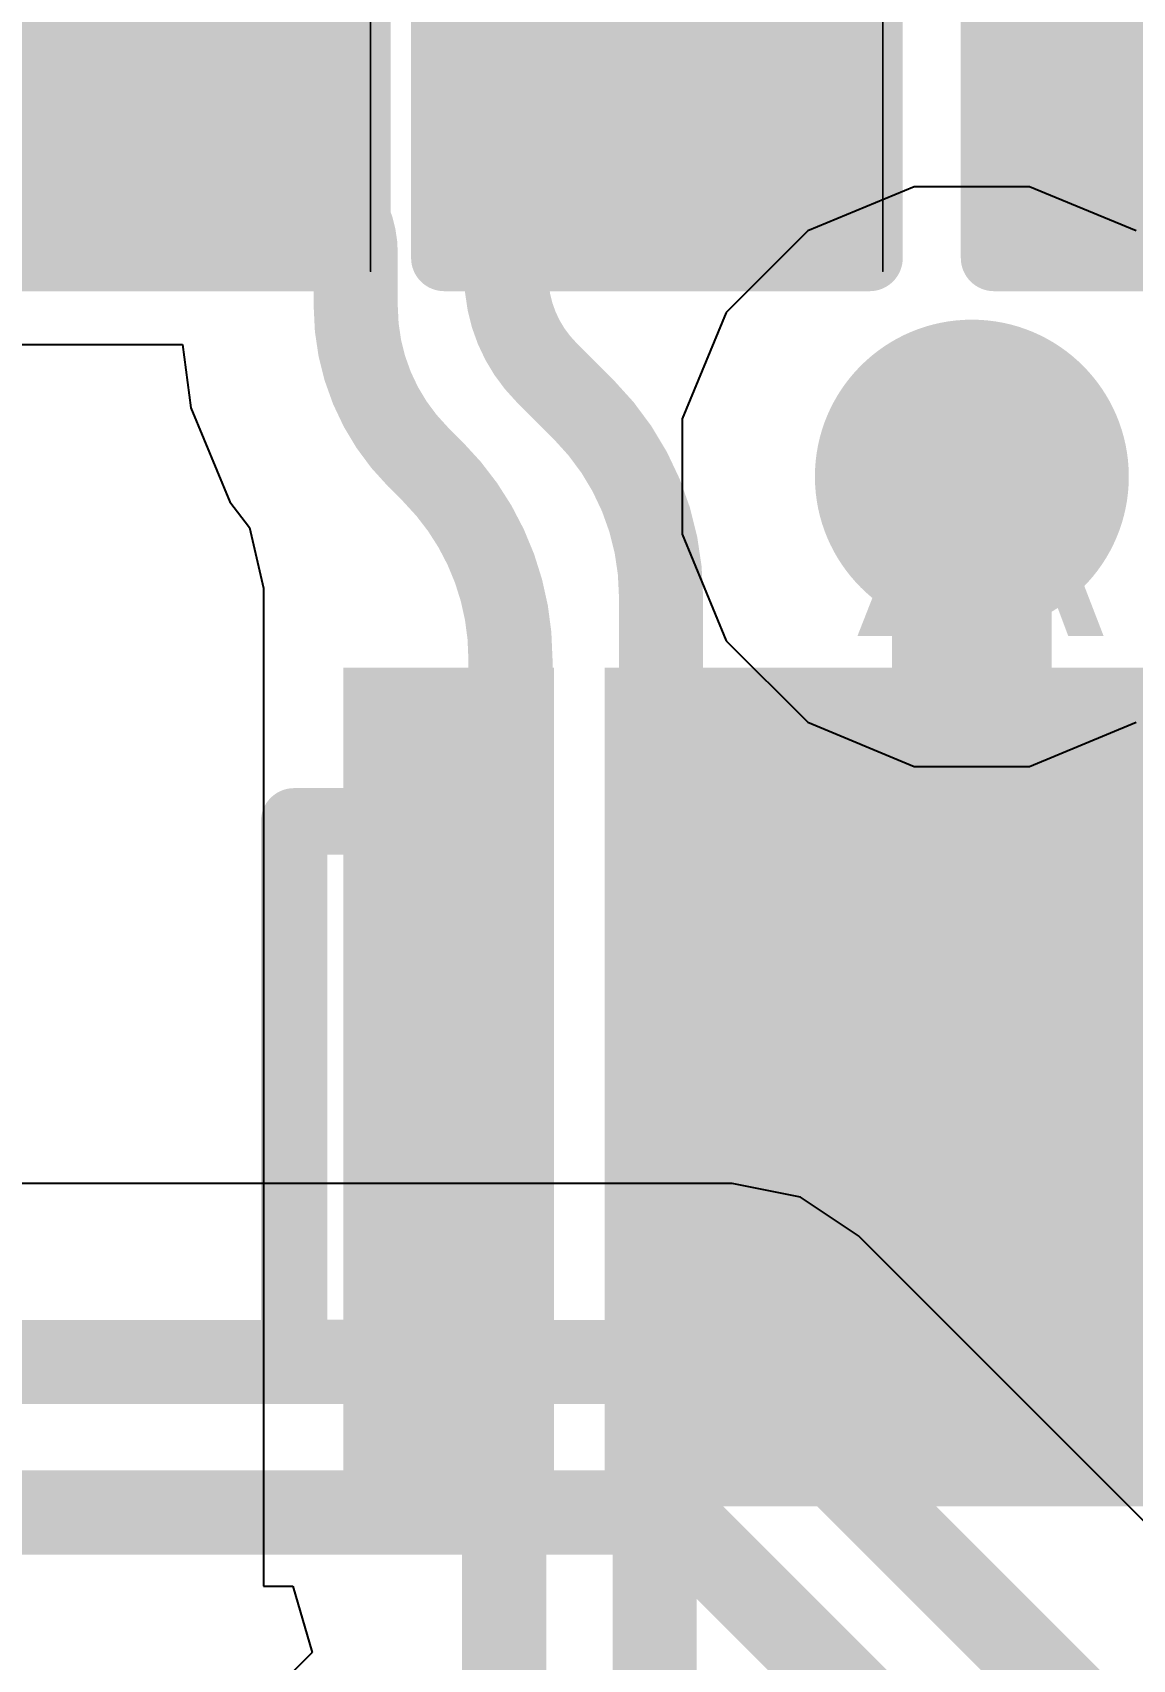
# Model space of a CAD drawing. Header units: inches. Extents: x 0 to 5271, y 0 to 5417.
# Drawn here: x 73.801 to 75.904, y 104.568 to 107.678 of the extents above; entities that cross this region are included whole.
import ezdxf

# ---------------------------------------------------------------- set-up
doc = ezdxf.new("R2010")
doc.units = ezdxf.units.IN
for name, color, linetype in [('Bottom Layer', 5, 'Continuous'), ('Bottom Overlay', 54, 'Continuous'), ('Bottom Paste', 16, 'Continuous'), ('Bottom Solder', 6, 'Continuous'), ('Drill Drawing', 1, 'Continuous'), ('L2_GND1', 16, 'Continuous'), ('L3_SIG1', 76, 'Continuous'), ('L4_PWR', 90, 'Continuous'), ('L5_GND2', 156, 'Continuous'), ('L6_SIG2', 130, 'Continuous'), ('L7_GND3', 216, 'Continuous'), ('Top Layer', 1, 'Continuous'), ('Via Holes', 16, 'Continuous')]:
    doc.layers.add(name, color=color, linetype=linetype)
doc.styles.add('Arial', font='', dxfattribs={"height": 0.2})
doc.styles.get('Arial').set_extended_font_data('Arial')

# ---------------------------------------------------------------- blocks, each defined once
blk = doc.blocks.new('DFN2510_10L__B_75')
at = {"layer": 'Bottom Layer'}
for points in [[(-0.30001972, 2.10000088), (0.29997908, 2.10000088), (0.29997908, 1.90000128), (-0.30001972, 1.90000128)], [(0.49997868, 2.10000088), (1.09997748, 2.10000088), (1.09997748, 1.90000128), (0.49997868, 1.90000128)], [(-0.30001972, 1.59997648), (0.29997908, 1.59997648), (0.29997908, 1.39997688), (-0.30001972, 1.39997688)], [(0.49997868, 1.59997648), (1.09997748, 1.59997648), (1.09997748, 1.39997688), (0.49997868, 1.39997688)], [(-0.30002099, 1.20000268), (1.09997875, 1.20000268), (1.09997875, 0.80000348), (-0.30002099, 0.80000348)], [(-0.30001972, 0.59997848), (0.29997908, 0.59997848), (0.29997908, 0.39997888), (-0.30001972, 0.39997888)], [(0.49997868, 0.59997848), (1.09997748, 0.59997848), (1.09997748, 0.39997888), (0.49997868, 0.39997888)], [(-0.30001972, 0.10000488), (0.29997908, 0.10000488), (0.29997908, -0.09999472), (-0.30001972, -0.09999472)], [(0.49997868, 0.10000488), (1.09997748, 0.10000488), (1.09997748, -0.09999472), (0.49997868, -0.09999472)]]:
    blk.add_hatch(color=5, dxfattribs=at).paths.add_polyline_path(points)
at = {"layer": 'Bottom Paste'}
for points in [[(-0.30001972, 2.10000088), (0.29997908, 2.10000088), (0.29997908, 1.90000128), (-0.30001972, 1.90000128)], [(0.49997868, 2.10000088), (1.09997748, 2.10000088), (1.09997748, 1.90000128), (0.49997868, 1.90000128)], [(-0.30001972, 1.59997648), (0.29997908, 1.59997648), (0.29997908, 1.39997688), (-0.30001972, 1.39997688)], [(0.49997868, 1.59997648), (1.09997748, 1.59997648), (1.09997748, 1.39997688), (0.49997868, 1.39997688)], [(-0.30002099, 1.20000268), (1.09997875, 1.20000268), (1.09997875, 0.80000348), (-0.30002099, 0.80000348)], [(-0.30001972, 0.59997848), (0.29997908, 0.59997848), (0.29997908, 0.39997888), (-0.30001972, 0.39997888)], [(0.49997868, 0.59997848), (1.09997748, 0.59997848), (1.09997748, 0.39997888), (0.49997868, 0.39997888)], [(-0.30001972, 0.10000488), (0.29997908, 0.10000488), (0.29997908, -0.09999472), (-0.30001972, -0.09999472)], [(0.49997868, 0.10000488), (1.09997748, 0.10000488), (1.09997748, -0.09999472), (0.49997868, -0.09999472)]]:
    blk.add_hatch(color=16, dxfattribs=at).paths.add_polyline_path(points)
at = {"layer": 'Bottom Solder'}
for points in [[(-0.40161972, 2.20160088), (0.40157908, 2.20160088), (0.40157908, 1.79840128), (-0.40161972, 1.79840128)], [(0.3983786799999999, 2.20160088), (1.20157748, 2.20160088), (1.20157748, 1.79840128), (0.3983786799999999, 1.79840128)], [(-0.40161972, 1.70157648), (0.40157908, 1.70157648), (0.40157908, 1.29837688), (-0.40161972, 1.29837688)], [(0.3983786799999999, 1.70157648), (1.20157748, 1.70157648), (1.20157748, 1.29837688), (0.3983786799999999, 1.29837688)], [(-0.40162099, 1.30160268), (1.20157875, 1.30160268), (1.20157875, 0.69840348), (-0.40162099, 0.69840348)], [(-0.40161972, 0.7015784799999999), (0.40157908, 0.7015784799999999), (0.40157908, 0.29837888), (-0.40161972, 0.29837888)], [(0.3983786799999999, 0.7015784799999999), (1.20157748, 0.7015784799999999), (1.20157748, 0.29837888), (0.3983786799999999, 0.29837888)], [(-0.40161972, 0.20160488), (0.40157908, 0.20160488), (0.40157908, -0.20159472), (-0.40161972, -0.20159472)], [(0.3983786799999999, 0.20160488), (1.20157748, 0.20160488), (1.20157748, -0.20159472), (0.3983786799999999, -0.20159472)]]:
    blk.add_hatch(color=6, dxfattribs=at).paths.add_polyline_path(points)
at = {"layer": 'Bottom Overlay'}
for points in [[(-0.10802112, 2.29540308, 0.127, 0.127, 0), (-0.10802112, 2.19380308, 0.127, 0.127, 0)], [(-0.10802112, 2.29540308, 0.127, 0.127, 0), (0.9079788799999999, 2.29540308, 0.127, 0.127, 0)], [(0.9079788799999999, 2.29540308, 0.127, 0.127, 0), (0.9079788799999999, 2.19380308, 0.127, 0.127, 0)], [(-0.5652211199999999, 0.11100308, 0.127, 0.127, 0), (-0.43822112, -0.01599692, 0.127, 0.127, 0)], [(-0.5652211199999999, 0.11100308, 0.127, 0.127, 0), (-0.5652211199999999, -0.14299692, 0.127, 0.127, 0)], [(-0.43822112, -0.01599692, 0.127, 0.127, 0), (-0.5652211199999999, -0.14299692, 0.127, 0.127, 0)], [(-0.10802112, -0.19379692, 0.127, 0.127, 0), (-0.10802112, -0.29539692, 0.127, 0.127, 0)], [(0.9079788799999999, -0.19379692, 0.127, 0.127, 0), (0.9079788799999999, -0.29539692, 0.127, 0.127, 0)], [(-0.10802112, -0.29539692, 0.127, 0.127, 0), (0.9079788799999999, -0.29539692, 0.127, 0.127, 0)]]:
    blk.add_lwpolyline(points, format="xyseb", dxfattribs=at)
for points in [[(-0.13977112, 2.29540308, 0.0635, 0.0635, 1), (-0.07627112, 2.29540308, 0.0635, 0.0635, 1)], [(-0.13977112, 2.29540308, 0.0635, 0.0635, 1), (-0.07627112, 2.29540308, 0.0635, 0.0635, 1)], [(0.8762288799999999, 2.29540308, 0.0635, 0.0635, 1), (0.93972888, 2.29540308, 0.0635, 0.0635, 1)], [(0.8762288799999999, 2.29540308, 0.0635, 0.0635, 1), (0.93972888, 2.29540308, 0.0635, 0.0635, 1)], [(-0.13977112, 2.19380308, 0.0635, 0.0635, 1), (-0.07627112, 2.19380308, 0.0635, 0.0635, 1)], [(0.8762288799999999, 2.19380308, 0.0635, 0.0635, 1), (0.93972888, 2.19380308, 0.0635, 0.0635, 1)], [(-0.59697112, 0.11100308, 0.0635, 0.0635, 1), (-0.53347112, 0.11100308, 0.0635, 0.0635, 1)], [(-0.59697112, 0.11100308, 0.0635, 0.0635, 1), (-0.53347112, 0.11100308, 0.0635, 0.0635, 1)], [(-0.46997112, -0.01599692, 0.0635, 0.0635, 1), (-0.40647112, -0.01599692, 0.0635, 0.0635, 1)], [(-0.46997112, -0.01599692, 0.0635, 0.0635, 1), (-0.40647112, -0.01599692, 0.0635, 0.0635, 1)], [(-0.59697112, -0.14299692, 0.0635, 0.0635, 1), (-0.53347112, -0.14299692, 0.0635, 0.0635, 1)], [(-0.59697112, -0.14299692, 0.0635, 0.0635, 1), (-0.53347112, -0.14299692, 0.0635, 0.0635, 1)], [(-0.13977112, -0.19379692, 0.0635, 0.0635, 1), (-0.07627112, -0.19379692, 0.0635, 0.0635, 1)], [(0.8762288799999999, -0.19379692, 0.0635, 0.0635, 1), (0.93972888, -0.19379692, 0.0635, 0.0635, 1)], [(-0.13977112, -0.29539692, 0.0635, 0.0635, 1), (-0.07627112, -0.29539692, 0.0635, 0.0635, 1)], [(-0.13977112, -0.29539692, 0.0635, 0.0635, 1), (-0.07627112, -0.29539692, 0.0635, 0.0635, 1)], [(0.8762288799999999, -0.29539692, 0.0635, 0.0635, 1), (0.93972888, -0.29539692, 0.0635, 0.0635, 1)], [(0.8762288799999999, -0.29539692, 0.0635, 0.0635, 1), (0.93972888, -0.29539692, 0.0635, 0.0635, 1)]]:
    blk.add_lwpolyline(points, format="xyseb", close=True, dxfattribs=at)
blk = doc.blocks.new('RES_0402_B_491')
at = {"layer": 'Bottom Layer'}
for points in [[(-0.24125682, 0.31748984), (-0.2412568199999999, -0.31751016), (-0.69845682, -0.31751016), (-0.69845682, 0.31748984)], [(0.6985431799999999, 0.31748984), (0.6985431799999999, -0.31751016), (0.24134318, -0.31751016), (0.2413431799999999, 0.31748984)]]:
    blk.add_hatch(color=5, dxfattribs=at).paths.add_polyline_path(points)
at = {"layer": 'Bottom Paste'}
for points in [[(-0.24125682, 0.31748984), (-0.2412568199999999, -0.31751016), (-0.69845682, -0.31751016), (-0.69845682, 0.31748984)], [(0.6985431799999999, 0.31748984), (0.6985431799999999, -0.31751016), (0.24134318, -0.31751016), (0.2413431799999999, 0.31748984)]]:
    blk.add_hatch(color=16, dxfattribs=at).paths.add_polyline_path(points)
at = {"layer": 'Bottom Solder'}
for points in [[(-0.18625566, 0.372491), (-0.18625566, -0.37251132), (-0.75345798, -0.37251132), (-0.75345798, 0.372491)], [(0.7535443399999999, 0.372491), (0.7535443399999999, -0.37251132), (0.18634202, -0.37251132), (0.18634202, 0.372491)]]:
    blk.add_hatch(color=6, dxfattribs=at).paths.add_polyline_path(points)
at = {"layer": 'Bottom Overlay'}
for points in [[(0.7874431799999999, 0.4063898399999999, 0.127, 0.127, 0), (-0.78735682, 0.4063898399999999, 0.127, 0.127, 0)], [(-0.78735682, -0.40641016, 0.127, 0.127, 0), (-0.78735682, 0.4063898399999999, 0.127, 0.127, 0)], [(0.7874431799999999, -0.40641016, 0.127, 0.127, 0), (0.7874431799999999, 0.4063898399999999, 0.127, 0.127, 0)], [(0.81284318, 0.43178984, 0.0032258, 0.0032258, 0), (-0.8127568199999999, 0.43178984, 0.0032258, 0.0032258, 0)], [(0.7874431799999999, -0.40641016, 0.127, 0.127, 0), (-0.78735682, -0.40641016, 0.127, 0.127, 0)]]:
    blk.add_lwpolyline(points, format="xyseb", dxfattribs=at)
for points in [[(-0.81910682, 0.4063898399999999, 0.0635, 0.0635, 1), (-0.7556068199999999, 0.4063898399999999, 0.0635, 0.0635, 1)], [(-0.81910682, 0.4063898399999999, 0.0635, 0.0635, 1), (-0.7556068199999999, 0.4063898399999999, 0.0635, 0.0635, 1)], [(0.75569318, 0.4063898399999999, 0.0635, 0.0635, 1), (0.81919318, 0.4063898399999999, 0.0635, 0.0635, 1)], [(0.75569318, 0.4063898399999999, 0.0635, 0.0635, 1), (0.81919318, 0.4063898399999999, 0.0635, 0.0635, 1)], [(-0.813562, 0.43178984, 0.0016129, 0.0016129, 1), (-0.8119516399999999, 0.43178984, 0.0016129, 0.0016129, 1)], [(0.8120379999999999, 0.43178984, 0.0016129, 0.0016129, 1), (0.8136483599999998, 0.43178984, 0.0016129, 0.0016129, 1)], [(-0.81910682, -0.40641016, 0.0635, 0.0635, 1), (-0.7556068199999999, -0.40641016, 0.0635, 0.0635, 1)], [(-0.81910682, -0.40641016, 0.0635, 0.0635, 1), (-0.7556068199999999, -0.40641016, 0.0635, 0.0635, 1)], [(0.75569318, -0.40641016, 0.0635, 0.0635, 1), (0.81919318, -0.40641016, 0.0635, 0.0635, 1)], [(0.75569318, -0.40641016, 0.0635, 0.0635, 1), (0.81919318, -0.40641016, 0.0635, 0.0635, 1)]]:
    blk.add_lwpolyline(points, format="xyseb", close=True, dxfattribs=at)
blk = doc.blocks.new('RES_0402_B_492')
at = {"layer": 'Bottom Layer'}
for points in [[(-0.24130254, 0.3175254), (-0.24130254, -0.3174746), (-0.6985025399999999, -0.3174746), (-0.6985025399999999, 0.3175254)], [(0.69849746, 0.3175254), (0.69849746, -0.3174746), (0.24129746, -0.3174746), (0.24129746, 0.3175254)]]:
    blk.add_hatch(color=5, dxfattribs=at).paths.add_polyline_path(points)
at = {"layer": 'Bottom Paste'}
for points in [[(-0.24130254, 0.3175254), (-0.24130254, -0.3174746), (-0.6985025399999999, -0.3174746), (-0.6985025399999999, 0.3175254)], [(0.69849746, 0.3175254), (0.69849746, -0.3174746), (0.24129746, -0.3174746), (0.24129746, 0.3175254)]]:
    blk.add_hatch(color=16, dxfattribs=at).paths.add_polyline_path(points)
at = {"layer": 'Bottom Solder'}
for points in [[(-0.18630138, 0.37252656), (-0.18630138, -0.37247576), (-0.7535037, -0.37247576), (-0.7535037, 0.37252656)], [(0.7534986199999999, 0.37252656), (0.7534986199999999, -0.37247576), (0.1862963, -0.37247576), (0.1862962999999999, 0.37252656)]]:
    blk.add_hatch(color=6, dxfattribs=at).paths.add_polyline_path(points)
at = {"layer": 'Bottom Overlay'}
for points in [[(0.78739746, 0.4064254, 0.127, 0.127, 0), (-0.78740254, 0.4064254, 0.127, 0.127, 0)], [(-0.78740254, -0.4063746, 0.127, 0.127, 0), (-0.78740254, 0.4064254, 0.127, 0.127, 0)], [(0.78739746, -0.4063746, 0.127, 0.127, 0), (0.78739746, 0.4064254, 0.127, 0.127, 0)], [(0.8127974599999999, 0.4318254, 0.0032258, 0.0032258, 0), (-0.8128025399999999, 0.4318254, 0.0032258, 0.0032258, 0)], [(0.78739746, -0.4063746, 0.127, 0.127, 0), (-0.78740254, -0.4063746, 0.127, 0.127, 0)]]:
    blk.add_lwpolyline(points, format="xyseb", dxfattribs=at)
for points in [[(-0.8191525399999998, 0.4064254, 0.0635, 0.0635, 1), (-0.75565254, 0.4064254, 0.0635, 0.0635, 1)], [(-0.8191525399999998, 0.4064254, 0.0635, 0.0635, 1), (-0.75565254, 0.4064254, 0.0635, 0.0635, 1)], [(0.7556474599999999, 0.4064254, 0.0635, 0.0635, 1), (0.8191474599999999, 0.4064254, 0.0635, 0.0635, 1)], [(0.7556474599999999, 0.4064254, 0.0635, 0.0635, 1), (0.8191474599999999, 0.4064254, 0.0635, 0.0635, 1)], [(-0.8136077199999999, 0.4318254, 0.0016129, 0.0016129, 1), (-0.81199736, 0.4318254, 0.0016129, 0.0016129, 1)], [(0.81199228, 0.4318254, 0.0016129, 0.0016129, 1), (0.8136026399999999, 0.4318254, 0.0016129, 0.0016129, 1)], [(-0.8191525399999998, -0.4063746, 0.0635, 0.0635, 1), (-0.75565254, -0.4063746, 0.0635, 0.0635, 1)], [(-0.8191525399999998, -0.4063746, 0.0635, 0.0635, 1), (-0.75565254, -0.4063746, 0.0635, 0.0635, 1)], [(0.7556474599999999, -0.4063746, 0.0635, 0.0635, 1), (0.8191474599999999, -0.4063746, 0.0635, 0.0635, 1)], [(0.7556474599999999, -0.4063746, 0.0635, 0.0635, 1), (0.8191474599999999, -0.4063746, 0.0635, 0.0635, 1)]]:
    blk.add_lwpolyline(points, format="xyseb", close=True, dxfattribs=at)
blk = doc.blocks.new('CAP_0402_B_638')
at = {"layer": 'Bottom Layer'}
for points in [[(-0.2413127, 0.31750508), (-0.2413126999999999, -0.31749492), (-0.6985127, -0.31749492), (-0.6985127, 0.31750508)], [(0.6984872999999999, 0.31750508), (0.6984872999999999, -0.31749492), (0.2412873, -0.31749492), (0.2412873, 0.31750508)]]:
    blk.add_hatch(color=5, dxfattribs=at).paths.add_polyline_path(points)
at = {"layer": 'Bottom Paste'}
for points in [[(-0.2413127, 0.31750508), (-0.2413126999999999, -0.31749492), (-0.6985127, -0.31749492), (-0.6985127, 0.31750508)], [(0.6984872999999999, 0.31750508), (0.6984872999999999, -0.31749492), (0.2412873, -0.31749492), (0.2412873, 0.31750508)]]:
    blk.add_hatch(color=16, dxfattribs=at).paths.add_polyline_path(points)
at = {"layer": 'Bottom Solder'}
for points in [[(-0.18131282, 0.3775049599999999), (-0.18131282, -0.3774948), (-0.7585125799999999, -0.3774948), (-0.7585125799999999, 0.3775049599999999)], [(0.75848718, 0.3775049599999999), (0.75848718, -0.3774948), (0.18128742, -0.3774948), (0.1812874199999999, 0.3775049599999999)]]:
    blk.add_hatch(color=6, dxfattribs=at).paths.add_polyline_path(points)
at = {"layer": 'Bottom Overlay'}
for points in [[(-0.7874127, 0.40640508, 0.127, 0.127, 0), (-0.7874127, -0.40639492, 0.127, 0.127, 0)], [(-0.7874127, 0.40640508, 0.127, 0.127, 0), (-0.2794127, 0.40640508, 0.127, 0.127, 0)], [(0.2793873, 0.40640508, 0.127, 0.127, 0), (0.7873872999999999, 0.40640508, 0.127, 0.127, 0)], [(0.7873872999999999, 0.40640508, 0.127, 0.127, 0), (0.7873872999999999, -0.40639492, 0.127, 0.127, 0)], [(-0.7874127, -0.40639492, 0.127, 0.127, 0), (-0.2794127, -0.40639492, 0.127, 0.127, 0)], [(0.2793873, -0.40639492, 0.127, 0.127, 0), (0.7873872999999999, -0.40639492, 0.127, 0.127, 0)]]:
    blk.add_lwpolyline(points, format="xyseb", dxfattribs=at)
for points in [[(-0.8191627, 0.40640508, 0.0635, 0.0635, 1), (-0.7556626999999999, 0.40640508, 0.0635, 0.0635, 1)], [(-0.8191627, 0.40640508, 0.0635, 0.0635, 1), (-0.7556626999999999, 0.40640508, 0.0635, 0.0635, 1)], [(-0.3111627, 0.40640508, 0.0635, 0.0635, 1), (-0.2476627, 0.40640508, 0.0635, 0.0635, 1)], [(0.2476373, 0.40640508, 0.0635, 0.0635, 1), (0.3111373, 0.40640508, 0.0635, 0.0635, 1)], [(0.7556373, 0.40640508, 0.0635, 0.0635, 1), (0.8191373, 0.40640508, 0.0635, 0.0635, 1)], [(0.7556373, 0.40640508, 0.0635, 0.0635, 1), (0.8191373, 0.40640508, 0.0635, 0.0635, 1)], [(-0.8191627, -0.40639492, 0.0635, 0.0635, 1), (-0.7556626999999999, -0.40639492, 0.0635, 0.0635, 1)], [(-0.8191627, -0.40639492, 0.0635, 0.0635, 1), (-0.7556626999999999, -0.40639492, 0.0635, 0.0635, 1)], [(-0.3111627, -0.40639492, 0.0635, 0.0635, 1), (-0.2476627, -0.40639492, 0.0635, 0.0635, 1)], [(0.2476373, -0.40639492, 0.0635, 0.0635, 1), (0.3111373, -0.40639492, 0.0635, 0.0635, 1)], [(0.7556373, -0.40639492, 0.0635, 0.0635, 1), (0.8191373, -0.40639492, 0.0635, 0.0635, 1)], [(0.7556373, -0.40639492, 0.0635, 0.0635, 1), (0.8191373, -0.40639492, 0.0635, 0.0635, 1)]]:
    blk.add_lwpolyline(points, format="xyseb", close=True, dxfattribs=at)

msp = doc.modelspace()

# ---------------------------------------------------------------- hatches: boundary and pattern name
at = {"layer": 'Bottom Layer'}
h = msp.add_hatch(color=5, dxfattribs=at)
edge = h.paths.add_edge_path()
edge.add_arc((75.59679572, 106.82938502), 0.2999994, 0, 360)
at = {"layer": 'L2_GND1'}
h = msp.add_hatch(color=16, dxfattribs=at)
edge = h.paths.add_edge_path()
edge.add_arc((75.59679572, 106.82938502), 0.2999994, 0, 360)
at = {"layer": 'L3_SIG1'}
h = msp.add_hatch(color=76, dxfattribs=at)
edge = h.paths.add_edge_path()
edge.add_arc((75.59679572, 106.82938502), 0.2999994, 0, 360)
at = {"layer": 'L4_PWR'}
h = msp.add_hatch(color=90, dxfattribs=at)
edge = h.paths.add_edge_path()
edge.add_arc((75.59679572, 106.82938502), 0.2999994, 0, 360)
at = {"layer": 'L5_GND2'}
h = msp.add_hatch(color=156, dxfattribs=at)
edge = h.paths.add_edge_path()
edge.add_arc((75.59679572, 106.82938502), 0.2999994, 0, 360)
at = {"layer": 'L6_SIG2'}
h = msp.add_hatch(color=130, dxfattribs=at)
edge = h.paths.add_edge_path()
edge.add_arc((75.59679572, 106.82938502), 0.2999994, 0, 360)
at = {"layer": 'L7_GND3'}
h = msp.add_hatch(color=216, dxfattribs=at)
edge = h.paths.add_edge_path()
edge.add_arc((75.59679572, 106.82938502), 0.2999994, 0, 360)
at = {"layer": 'Top Layer'}
h = msp.add_hatch(color=1, dxfattribs=at)
edge = h.paths.add_edge_path()
edge.add_arc((75.59679572, 106.82938502), 0.2999994, 0, 360)
at = {"layer": 'Via Holes'}
h = msp.add_hatch(color=7, dxfattribs=at)
edge = h.paths.add_edge_path()
edge.add_arc((75.59679572, 106.82938502), 0.1499997, 0, 360)

# ---------------------------------------------------------------- linework, layer by layer
at = {"layer": 'Bottom Layer'}
for p, q in [((73.44424732, 107.08218868), (74.08787316, 107.08218868)), ((74.08787316, 107.08218868), (74.10382689999999, 106.96100782)), ((74.10382689999999, 106.96100782), (74.1784267, 106.7809142)), ((74.1784267, 106.7809142), (74.21580533999999, 106.73219954)), ((74.21580533999999, 106.73219954), (74.24279537999999, 106.61637808)), ((74.24279537999999, 106.61637808), (74.24279791999999, 106.61637554)), ((74.24279791999999, 106.61637554), (74.24279791999999, 105.50837928)), ((74.24279791999999, 105.50837928), (74.24279791999999, 104.70838088)), ((74.24279791999999, 104.70838088), (74.29890906, 104.70838088)), ((74.29890906, 104.70838088), (74.3358559, 104.58138088)), ((74.3358559, 104.58138088), (74.23541413999999, 104.48093912))]:
    msp.add_line(p, q, dxfattribs=at)
for points in [[(74.06888412, 107.56483948, 0.16077946, 0.16077946, 0), (74.17891691999999, 107.45475588, 0.16077946, 0.16077946, 0)], [(74.94716532, 107.45470508, 0.16077946, 0.16077946, 0), (75.05724891999999, 107.56478868, 0.16077946, 0.16077946, 0)], [(74.27102747999999, 107.41660762, 0.16077946, 0.16077946, -0.198912367379658), (74.1789347, 107.45475334, 0.16077946, 0.16077946, 0)], [(74.94716532, 107.45470254, 0.16077946, 0.16077946, -0.198912367379658), (74.85507254, 107.41655682, 0.16077946, 0.16077946, 0)], [(74.27102747999999, 107.41660762, 0.16077946, 0.16077946, -0.198912367379658), (74.36312026, 107.3784619, 0.16077946, 0.16077946, 0)], [(74.76297976, 107.3784111, 0.16077946, 0.16077946, -0.198912367379658), (74.85507254, 107.41655682, 0.16077946, 0.16077946, 0)], [(74.36311771999999, 107.37845428, 0.16077946, 0.16077946, 0), (74.37205852, 107.36951348, 0.16077946, 0.16077946, 0)], [(74.75402371999999, 107.36946268, 0.16077946, 0.16077946, 0), (74.76296452, 107.37840348, 0.16077946, 0.16077946, 0)], [(74.37206868, 107.36951348, 0.16077946, 0.16077946, -0.1989123673796364), (74.41916028, 107.25582308, 0.16077946, 0.16077946, 0)], [(74.70693974, 107.25577228, 0.16077946, 0.16077946, -0.1989036581842794), (74.7540288, 107.3694576, 0.16077946, 0.16077946, 0)], [(74.41915012, 107.15427388, 0.16077946, 0.16077946, 0), (74.41915012, 107.25582308, 0.16077946, 0.16077946, 0)], [(74.70693211999999, 107.21386228, 0.16077946, 0.16077946, 0), (74.70693211999999, 107.25577228, 0.16077946, 0.16077946, 0)], [(74.70693974, 107.21375306, 0.16077946, 0.16077946, -8.967783481887191e-05), (74.70693974, 107.21384704, 0.16077946, 0.16077946, 0)], [(74.78367568, 107.0285896, 0.16077946, 0.16077946, -0.1988178974295739), (74.70693974, 107.21375306, 0.16077946, 0.16077946, 0)], [(74.53792306, 106.8673631, 0.16077946, 0.16077946, -0.1987883084178757), (74.41916028, 107.15427388, 0.16077946, 0.16077946, 0)], [(74.78369092, 107.02859468, 0.16077946, 0.16077946, 0), (74.85481092, 106.95747468, 0.16077946, 0.16077946, 0)], [(74.85480075999999, 106.95746452, 0.16077946, 0.16077946, -0.1988932004340274), (75.00264145999999, 106.60055388, 0.16077946, 0.16077946, 0)], [(75.59679572, 105.66237948, 0.3048, 0.3048, 0), (75.59679572, 106.82938502, 0.3048, 0.3048, 0)], [(74.53792051999999, 106.86735548, 0.16077946, 0.16077946, 0), (74.53807291999999, 106.86725388, 0.16077946, 0.16077946, 0)], [(74.5380526, 106.86723356, 0.16077946, 0.16077946, -0.000110606736408912), (74.5379256, 106.86736056, 0.16077946, 0.16077946, 0)], [(74.53807291999999, 106.86725388, 0.16077946, 0.16077946, 0), (74.56702892, 106.83829788, 0.16077946, 0.16077946, 0)], [(74.56701113999999, 106.83827502, 0.16077946, 0.16077946, -0.198912367379658), (74.714862, 106.48133136, 0.16077946, 0.16077946, 0)], [(75.00263892, 106.44353108, 0.16077946, 0.16077946, 0), (75.00263892, 106.60055388, 0.16077946, 0.16077946, 0)], [(74.71485692, 106.44353108, 0.16077946, 0.16077946, 0), (74.71485692, 106.48132628, 0.16077946, 0.16077946, 0)], [(74.714862, 106.44354378, 0.16077946, 0.16077946, -0.198912367379658), (74.66179886, 106.31543888, 0.16077946, 0.16077946, 0)], [(75.05570206, 106.31543888, 0.16077946, 0.16077946, -0.1989014359545248), (75.00264145999999, 106.44353108, 0.16077946, 0.16077946, 0)], [(74.60873826, 106.18734668, 0.16077946, 0.16077946, -0.1989012054948352), (74.66179886, 106.31543888, 0.16077946, 0.16077946, 0)], [(75.05570206, 106.31543888, 0.16077946, 0.16077946, -0.1989014356479883), (75.10876266, 106.18734668, 0.16077946, 0.16077946, 0)], [(74.60873572, 106.06237868, 0.16077946, 0.16077946, 0), (74.60873572, 106.18734668, 0.16077946, 0.16077946, 0)], [(75.10876012, 106.06237868, 0.16077946, 0.16077946, 0), (75.10876012, 106.18734668, 0.16077946, 0.16077946, 0)], [(74.59679772, 105.86237908, 0.16077946, 0.16077946, 0), (74.59679772, 106.06237868, 0.16077946, 0.16077946, 0)], [(74.60873572, 106.06237868, 0.16077946, 0.16077946, 0), (74.62067372, 106.06237868, 0.16077946, 0.16077946, 0)], [(74.62067372, 105.85044108, 0.16077946, 0.16077946, 0), (74.62067372, 106.06237868, 0.16077946, 0.16077946, 0)], [(75.09682212, 106.06237868, 0.16077946, 0.16077946, 0), (75.10876012, 106.06237868, 0.16077946, 0.16077946, 0)], [(75.09682212, 105.86237908, 0.16077946, 0.16077946, 0), (75.09682212, 106.06237868, 0.16077946, 0.16077946, 0)], [(74.59679772, 105.86237908, 0.16077946, 0.16077946, 0), (74.65562412, 105.80355268, 0.16077946, 0.16077946, 0)], [(75.03799572, 105.80355268, 0.16077946, 0.16077946, 0), (75.09682212, 105.86237908, 0.16077946, 0.16077946, 0)], [(74.65562412, 105.80355268, 0.16077946, 0.16077946, 0), (74.70291892, 105.80355268, 0.16077946, 0.16077946, 0)], [(74.70291892, 105.52120628, 0.16077946, 0.16077946, 0), (74.70291892, 105.80355268, 0.16077946, 0.16077946, 0)], [(74.99070092, 105.80355268, 0.16077946, 0.16077946, 0), (75.03799572, 105.80355268, 0.16077946, 0.16077946, 0)], [(74.99070092, 105.52120628, 0.16077946, 0.16077946, 0), (74.99070092, 105.80355268, 0.16077946, 0.16077946, 0)], [(74.59679772, 105.46237988, 0.16077946, 0.16077946, 0), (74.65562412, 105.52120628, 0.16077946, 0.16077946, 0)], [(74.65562412, 105.52120628, 0.16077946, 0.16077946, 0), (74.70291892, 105.52120628, 0.16077946, 0.16077946, 0)], [(74.99070092, 105.52120628, 0.16077946, 0.16077946, 0), (75.03799572, 105.52120628, 0.16077946, 0.16077946, 0)], [(75.03799572, 105.52120628, 0.16077946, 0.16077946, 0), (75.09682212, 105.46237988, 0.16077946, 0.16077946, 0)], [(74.59679772, 105.26238028, 0.16077946, 0.16077946, 0), (74.59679772, 105.46237988, 0.16077946, 0.16077946, 0)], [(75.09682212, 105.26238028, 0.16077946, 0.16077946, 0), (75.09682212, 105.46237988, 0.16077946, 0.16077946, 0)], [(74.59679772, 105.06238068, 0.16077946, 0.16077946, 0), (74.59679772, 105.26238028, 0.16077946, 0.16077946, 0)], [(75.09682212, 105.06238068, 0.16077946, 0.16077946, 0), (75.09682212, 105.26238028, 0.16077946, 0.16077946, 0)], [(74.59679772, 105.06238068, 0.16077946, 0.16077946, 0), (74.70292146, 104.95625694, 0.16077946, 0.16077946, 0)], [(74.99070092, 104.95625948, 0.16077946, 0.16077946, 0), (75.09682212, 105.06238068, 0.16077946, 0.16077946, 0)], [(74.70292146, 104.46628332, 0.16077946, 0.16077946, 0), (74.70292146, 104.95625694, 0.16077946, 0.16077946, 0)], [(74.99070092, 104.34708366, 0.16077946, 0.16077946, 0), (74.99070092, 104.95625948, 0.16077946, 0.16077946, 0)]]:
    msp.add_lwpolyline(points, format="xyseb", dxfattribs=at)
for points in [[(74.02868862, 107.56483948, 0.08038846, 0.08038846, 1), (74.10907961999999, 107.56483948, 0.08038846, 0.08038846, 1)], [(75.01705342, 107.56478868, 0.08038846, 0.08038846, 1), (75.09744442, 107.56478868, 0.08038846, 0.08038846, 1)], [(74.13872142, 107.45475588, 0.08038846, 0.08038846, 1), (74.21911242, 107.45475588, 0.08038846, 0.08038846, 1)], [(74.1387392, 107.45475334, 0.08038846, 0.08038846, 1), (74.2191302, 107.45475334, 0.08038846, 0.08038846, 1)], [(74.90696982, 107.45470508, 0.08038846, 0.08038846, 1), (74.98736081999999, 107.45470508, 0.08038846, 0.08038846, 1)], [(74.90696982, 107.45470254, 0.08038846, 0.08038846, 1), (74.98736081999999, 107.45470254, 0.08038846, 0.08038846, 1)], [(74.23083197999999, 107.41660762, 0.08038846, 0.08038846, 1), (74.31122298, 107.41660762, 0.08038846, 0.08038846, 1)], [(74.23083197999999, 107.41660762, 0.08038846, 0.08038846, 1), (74.31122298, 107.41660762, 0.08038846, 0.08038846, 1)], [(74.81487704, 107.41655682, 0.08038846, 0.08038846, 1), (74.89526803999999, 107.41655682, 0.08038846, 0.08038846, 1)], [(74.81487704, 107.41655682, 0.08038846, 0.08038846, 1), (74.89526803999999, 107.41655682, 0.08038846, 0.08038846, 1)], [(74.32292222, 107.37845428, 0.08038846, 0.08038846, 1), (74.40331321999999, 107.37845428, 0.08038846, 0.08038846, 1)], [(74.32292475999999, 107.3784619, 0.08038846, 0.08038846, 1), (74.40331576, 107.3784619, 0.08038846, 0.08038846, 1)], [(74.72276902, 107.37840348, 0.08038846, 0.08038846, 1), (74.80316002, 107.37840348, 0.08038846, 0.08038846, 1)], [(74.72278426, 107.3784111, 0.08038846, 0.08038846, 1), (74.80317526, 107.3784111, 0.08038846, 0.08038846, 1)], [(74.33186302, 107.36951348, 0.08038846, 0.08038846, 1), (74.41225402, 107.36951348, 0.08038846, 0.08038846, 1)], [(74.33187317999999, 107.36951348, 0.08038846, 0.08038846, 1), (74.41226418, 107.36951348, 0.08038846, 0.08038846, 1)], [(74.71382822, 107.36946268, 0.08038846, 0.08038846, 1), (74.79421921999999, 107.36946268, 0.08038846, 0.08038846, 1)], [(74.71383329999999, 107.3694576, 0.08038846, 0.08038846, 1), (74.7942243, 107.3694576, 0.08038846, 0.08038846, 1)], [(74.37895461999999, 107.25582308, 0.08038846, 0.08038846, 1), (74.45934562, 107.25582308, 0.08038846, 0.08038846, 1)], [(74.37896478, 107.25582308, 0.08038846, 0.08038846, 1), (74.45935578, 107.25582308, 0.08038846, 0.08038846, 1)], [(74.66673662, 107.25577228, 0.08038846, 0.08038846, 1), (74.74712762, 107.25577228, 0.08038846, 0.08038846, 1)], [(74.66674424, 107.25577228, 0.08038846, 0.08038846, 1), (74.74713523999999, 107.25577228, 0.08038846, 0.08038846, 1)], [(74.66673662, 107.21386228, 0.08038846, 0.08038846, 1), (74.74712762, 107.21386228, 0.08038846, 0.08038846, 1)], [(74.66674424, 107.21384704, 0.08038846, 0.08038846, 1), (74.74713523999999, 107.21384704, 0.08038846, 0.08038846, 1)], [(74.66674424, 107.21375306, 0.08038846, 0.08038846, 1), (74.74713523999999, 107.21375306, 0.08038846, 0.08038846, 1)], [(74.66674424, 107.21375306, 0.08038846, 0.08038846, 1), (74.74713523999999, 107.21375306, 0.08038846, 0.08038846, 1)], [(74.37895461999999, 107.15427388, 0.08038846, 0.08038846, 1), (74.45934562, 107.15427388, 0.08038846, 0.08038846, 1)], [(74.37896478, 107.15427388, 0.08038846, 0.08038846, 1), (74.45935578, 107.15427388, 0.08038846, 0.08038846, 1)], [(74.74348018, 107.0285896, 0.08038846, 0.08038846, 1), (74.82387118, 107.0285896, 0.08038846, 0.08038846, 1)], [(74.74349542, 107.02859468, 0.08038846, 0.08038846, 1), (74.82388642, 107.02859468, 0.08038846, 0.08038846, 1)], [(74.81460526, 106.95746452, 0.08038846, 0.08038846, 1), (74.89499626, 106.95746452, 0.08038846, 0.08038846, 1)], [(74.81461542, 106.95747468, 0.08038846, 0.08038846, 1), (74.89500641999999, 106.95747468, 0.08038846, 0.08038846, 1)], [(75.52059571999999, 106.82938502, 0.1524, 0.1524, 1), (75.67299572, 106.82938502, 0.1524, 0.1524, 1)], [(74.49772501999999, 106.86735548, 0.08038846, 0.08038846, 1), (74.57811602, 106.86735548, 0.08038846, 0.08038846, 1)], [(74.49772756, 106.8673631, 0.08038846, 0.08038846, 1), (74.57811856, 106.8673631, 0.08038846, 0.08038846, 1)], [(74.4977301, 106.86736056, 0.08038846, 0.08038846, 1), (74.57812109999999, 106.86736056, 0.08038846, 0.08038846, 1)], [(74.4978571, 106.86723356, 0.08038846, 0.08038846, 1), (74.5782481, 106.86723356, 0.08038846, 0.08038846, 1)], [(74.49787742, 106.86725388, 0.08038846, 0.08038846, 1), (74.57826841999999, 106.86725388, 0.08038846, 0.08038846, 1)], [(74.49787742, 106.86725388, 0.08038846, 0.08038846, 1), (74.57826841999999, 106.86725388, 0.08038846, 0.08038846, 1)], [(74.52681564, 106.83827502, 0.08038846, 0.08038846, 1), (74.60720664, 106.83827502, 0.08038846, 0.08038846, 1)], [(74.52683342, 106.83829788, 0.08038846, 0.08038846, 1), (74.60722442, 106.83829788, 0.08038846, 0.08038846, 1)], [(74.96244342, 106.60055388, 0.08038846, 0.08038846, 1), (75.04283442, 106.60055388, 0.08038846, 0.08038846, 1)], [(74.96244596, 106.60055388, 0.08038846, 0.08038846, 1), (75.04283696, 106.60055388, 0.08038846, 0.08038846, 1)], [(74.67466141999999, 106.48132628, 0.08038846, 0.08038846, 1), (74.75505242, 106.48132628, 0.08038846, 0.08038846, 1)], [(74.6746665, 106.48133136, 0.08038846, 0.08038846, 1), (74.75505749999999, 106.48133136, 0.08038846, 0.08038846, 1)], [(74.67466141999999, 106.44353108, 0.08038846, 0.08038846, 1), (74.75505242, 106.44353108, 0.08038846, 0.08038846, 1)], [(74.6746665, 106.44354378, 0.08038846, 0.08038846, 1), (74.75505749999999, 106.44354378, 0.08038846, 0.08038846, 1)], [(74.96244342, 106.44353108, 0.08038846, 0.08038846, 1), (75.04283442, 106.44353108, 0.08038846, 0.08038846, 1)], [(74.96244596, 106.44353108, 0.08038846, 0.08038846, 1), (75.04283696, 106.44353108, 0.08038846, 0.08038846, 1)], [(74.62160336, 106.31543888, 0.08038846, 0.08038846, 1), (74.70199436, 106.31543888, 0.08038846, 0.08038846, 1)], [(74.62160336, 106.31543888, 0.08038846, 0.08038846, 1), (74.70199436, 106.31543888, 0.08038846, 0.08038846, 1)], [(75.01550656, 106.31543888, 0.08038846, 0.08038846, 1), (75.09589756, 106.31543888, 0.08038846, 0.08038846, 1)], [(75.01550656, 106.31543888, 0.08038846, 0.08038846, 1), (75.09589756, 106.31543888, 0.08038846, 0.08038846, 1)], [(74.56854022, 106.18734668, 0.08038846, 0.08038846, 1), (74.64893122, 106.18734668, 0.08038846, 0.08038846, 1)], [(74.56854275999999, 106.18734668, 0.08038846, 0.08038846, 1), (74.64893375999999, 106.18734668, 0.08038846, 0.08038846, 1)], [(75.06856462, 106.18734668, 0.08038846, 0.08038846, 1), (75.14895562, 106.18734668, 0.08038846, 0.08038846, 1)], [(75.06856716, 106.18734668, 0.08038846, 0.08038846, 1), (75.14895815999999, 106.18734668, 0.08038846, 0.08038846, 1)], [(74.55660222, 106.06237868, 0.08038846, 0.08038846, 1), (74.63699322, 106.06237868, 0.08038846, 0.08038846, 1)], [(74.56854022, 106.06237868, 0.08038846, 0.08038846, 1), (74.64893122, 106.06237868, 0.08038846, 0.08038846, 1)], [(74.56854022, 106.06237868, 0.08038846, 0.08038846, 1), (74.64893122, 106.06237868, 0.08038846, 0.08038846, 1)], [(74.58047821999999, 106.06237868, 0.08038846, 0.08038846, 1), (74.66086922, 106.06237868, 0.08038846, 0.08038846, 1)], [(74.58047821999999, 106.06237868, 0.08038846, 0.08038846, 1), (74.66086922, 106.06237868, 0.08038846, 0.08038846, 1)], [(75.05662662, 106.06237868, 0.08038846, 0.08038846, 1), (75.13701762, 106.06237868, 0.08038846, 0.08038846, 1)], [(75.05662662, 106.06237868, 0.08038846, 0.08038846, 1), (75.13701762, 106.06237868, 0.08038846, 0.08038846, 1)], [(75.06856462, 106.06237868, 0.08038846, 0.08038846, 1), (75.14895562, 106.06237868, 0.08038846, 0.08038846, 1)], [(75.06856462, 106.06237868, 0.08038846, 0.08038846, 1), (75.14895562, 106.06237868, 0.08038846, 0.08038846, 1)], [(74.55660222, 105.86237908, 0.08038846, 0.08038846, 1), (74.63699322, 105.86237908, 0.08038846, 0.08038846, 1)], [(74.55660222, 105.86237908, 0.08038846, 0.08038846, 1), (74.63699322, 105.86237908, 0.08038846, 0.08038846, 1)], [(74.58047821999999, 105.85044108, 0.08038846, 0.08038846, 1), (74.66086922, 105.85044108, 0.08038846, 0.08038846, 1)], [(75.05662662, 105.86237908, 0.08038846, 0.08038846, 1), (75.13701762, 105.86237908, 0.08038846, 0.08038846, 1)], [(75.05662662, 105.86237908, 0.08038846, 0.08038846, 1), (75.13701762, 105.86237908, 0.08038846, 0.08038846, 1)], [(74.61542862, 105.80355268, 0.08038846, 0.08038846, 1), (74.69581962, 105.80355268, 0.08038846, 0.08038846, 1)], [(74.61542862, 105.80355268, 0.08038846, 0.08038846, 1), (74.69581962, 105.80355268, 0.08038846, 0.08038846, 1)], [(74.66272341999999, 105.80355268, 0.08038846, 0.08038846, 1), (74.74311442, 105.80355268, 0.08038846, 0.08038846, 1)], [(74.66272341999999, 105.80355268, 0.08038846, 0.08038846, 1), (74.74311442, 105.80355268, 0.08038846, 0.08038846, 1)], [(74.95050542, 105.80355268, 0.08038846, 0.08038846, 1), (75.03089642, 105.80355268, 0.08038846, 0.08038846, 1)], [(74.95050542, 105.80355268, 0.08038846, 0.08038846, 1), (75.03089642, 105.80355268, 0.08038846, 0.08038846, 1)], [(74.99780022, 105.80355268, 0.08038846, 0.08038846, 1), (75.07819122, 105.80355268, 0.08038846, 0.08038846, 1)], [(74.99780022, 105.80355268, 0.08038846, 0.08038846, 1), (75.07819122, 105.80355268, 0.08038846, 0.08038846, 1)], [(75.52059571999999, 105.66237948, 0.1524, 0.1524, 1), (75.67299572, 105.66237948, 0.1524, 0.1524, 1)], [(74.61542862, 105.52120628, 0.08038846, 0.08038846, 1), (74.69581962, 105.52120628, 0.08038846, 0.08038846, 1)], [(74.61542862, 105.52120628, 0.08038846, 0.08038846, 1), (74.69581962, 105.52120628, 0.08038846, 0.08038846, 1)], [(74.66272341999999, 105.52120628, 0.08038846, 0.08038846, 1), (74.74311442, 105.52120628, 0.08038846, 0.08038846, 1)], [(74.66272341999999, 105.52120628, 0.08038846, 0.08038846, 1), (74.74311442, 105.52120628, 0.08038846, 0.08038846, 1)], [(74.95050542, 105.52120628, 0.08038846, 0.08038846, 1), (75.03089642, 105.52120628, 0.08038846, 0.08038846, 1)], [(74.95050542, 105.52120628, 0.08038846, 0.08038846, 1), (75.03089642, 105.52120628, 0.08038846, 0.08038846, 1)], [(74.99780022, 105.52120628, 0.08038846, 0.08038846, 1), (75.07819122, 105.52120628, 0.08038846, 0.08038846, 1)], [(74.99780022, 105.52120628, 0.08038846, 0.08038846, 1), (75.07819122, 105.52120628, 0.08038846, 0.08038846, 1)], [(74.55660222, 105.46237988, 0.08038846, 0.08038846, 1), (74.63699322, 105.46237988, 0.08038846, 0.08038846, 1)], [(74.55660222, 105.46237988, 0.08038846, 0.08038846, 1), (74.63699322, 105.46237988, 0.08038846, 0.08038846, 1)], [(75.05662662, 105.46237988, 0.08038846, 0.08038846, 1), (75.13701762, 105.46237988, 0.08038846, 0.08038846, 1)], [(75.05662662, 105.46237988, 0.08038846, 0.08038846, 1), (75.13701762, 105.46237988, 0.08038846, 0.08038846, 1)], [(74.55660222, 105.26238028, 0.08038846, 0.08038846, 1), (74.63699322, 105.26238028, 0.08038846, 0.08038846, 1)], [(74.55660222, 105.26238028, 0.08038846, 0.08038846, 1), (74.63699322, 105.26238028, 0.08038846, 0.08038846, 1)], [(75.05662662, 105.26238028, 0.08038846, 0.08038846, 1), (75.13701762, 105.26238028, 0.08038846, 0.08038846, 1)], [(75.05662662, 105.26238028, 0.08038846, 0.08038846, 1), (75.13701762, 105.26238028, 0.08038846, 0.08038846, 1)], [(74.55660222, 105.06238068, 0.08038846, 0.08038846, 1), (74.63699322, 105.06238068, 0.08038846, 0.08038846, 1)], [(74.55660222, 105.06238068, 0.08038846, 0.08038846, 1), (74.63699322, 105.06238068, 0.08038846, 0.08038846, 1)], [(75.05662662, 105.06238068, 0.08038846, 0.08038846, 1), (75.13701762, 105.06238068, 0.08038846, 0.08038846, 1)], [(75.05662662, 105.06238068, 0.08038846, 0.08038846, 1), (75.13701762, 105.06238068, 0.08038846, 0.08038846, 1)], [(74.66272595999999, 104.95625694, 0.08038846, 0.08038846, 1), (74.74311696, 104.95625694, 0.08038846, 0.08038846, 1)], [(74.66272595999999, 104.95625694, 0.08038846, 0.08038846, 1), (74.74311696, 104.95625694, 0.08038846, 0.08038846, 1)], [(74.95050542, 104.95625948, 0.08038846, 0.08038846, 1), (75.03089642, 104.95625948, 0.08038846, 0.08038846, 1)], [(74.95050542, 104.95625948, 0.08038846, 0.08038846, 1), (75.03089642, 104.95625948, 0.08038846, 0.08038846, 1)]]:
    msp.add_lwpolyline(points, format="xyseb", close=True, dxfattribs=at)
at = {"layer": 'L2_GND1'}
for p, q in [((75.48659782, 107.38338442), (75.28298126, 107.29904372)), ((75.70699361999999, 107.38338442), (75.48659782, 107.38338442)), ((75.91061017999999, 107.29904372), (75.70699361999999, 107.38338442)), ((75.28298126, 107.29904372), (75.12713701999999, 107.14319948)), ((75.12713701999999, 107.14319948), (75.04279632, 106.93958292)), ((75.04279632, 106.93958292), (75.04279632, 106.71918712)), ((75.04279632, 106.71918712), (75.12713701999999, 106.51557056)), ((75.12713701999999, 106.51557056), (75.28298126, 106.35972632)), ((75.28298126, 106.35972632), (75.48659782, 106.27538562)), ((75.70699361999999, 106.27538562), (75.91061017999999, 106.35972632)), ((75.48659782, 106.27538562), (75.70699361999999, 106.27538562))]:
    msp.add_line(p, q, dxfattribs=at)
at = {"layer": 'L4_PWR'}
for p, q in [((75.48659782, 107.38338442), (75.28298126, 107.29904372)), ((75.70699361999999, 107.38338442), (75.48659782, 107.38338442)), ((75.91061017999999, 107.29904372), (75.70699361999999, 107.38338442)), ((75.28298126, 107.29904372), (75.12713701999999, 107.14319948)), ((75.12713701999999, 107.14319948), (75.04279632, 106.93958292)), ((75.04279632, 106.93958292), (75.04279632, 106.71918712)), ((75.04279632, 106.71918712), (75.12713701999999, 106.51557056)), ((75.12713701999999, 106.51557056), (75.28298126, 106.35972632)), ((75.28298126, 106.35972632), (75.48659782, 106.27538562)), ((75.70699361999999, 106.27538562), (75.91061017999999, 106.35972632)), ((75.48659782, 106.27538562), (75.70699361999999, 106.27538562))]:
    msp.add_line(p, q, dxfattribs=at)
at = {"layer": 'Top Layer'}
for p, q in [((75.13883625999999, 105.47781292), (71.57510703999999, 105.47781292)), ((75.13884895999999, 105.47781546), (75.13883625999999, 105.47781292)), ((75.26932113999999, 105.45186174), (75.13884895999999, 105.47781546)), ((75.37993051999999, 105.37795536), (75.26932113999999, 105.45186174)), ((76.04207803999999, 104.7158053), (75.37993051999999, 105.37795536))]:
    msp.add_line(p, q, dxfattribs=at)
for points in [[(71.57509433999999, 105.1368738, 0.16077946, 0.16077946, 0), (75.13884895999999, 105.1368738, 0.16077946, 0.16077946, 0)], [(75.13884895999999, 105.1368738, 0.16077946, 0.16077946, 0), (75.80100409999999, 104.47471866, 0.16077946, 0.16077946, 0)], [(71.694294, 104.84909434, 0.16077946, 0.16077946, 0), (75.0196493, 104.84909434, 0.16077946, 0.16077946, 0)], [(75.0196493, 104.84909434, 0.16077946, 0.16077946, 0), (75.51322464, 104.355519, 0.16077946, 0.16077946, 0)]]:
    msp.add_lwpolyline(points, format="xyseb", dxfattribs=at)
for points in [[(75.09865346, 105.1368738, 0.08038846, 0.08038846, 1), (75.17904446, 105.1368738, 0.08038846, 0.08038846, 1)], [(75.09865346, 105.1368738, 0.08038846, 0.08038846, 1), (75.17904446, 105.1368738, 0.08038846, 0.08038846, 1)], [(74.9794538, 104.84909434, 0.08038846, 0.08038846, 1), (75.0598448, 104.84909434, 0.08038846, 0.08038846, 1)], [(74.9794538, 104.84909434, 0.08038846, 0.08038846, 1), (75.0598448, 104.84909434, 0.08038846, 0.08038846, 1)]]:
    msp.add_lwpolyline(points, format="xyseb", close=True, dxfattribs=at)

# ---------------------------------------------------------------- block references
for name, p, rotation in [('RES_0402_B_492', (74.01572191999999, 108.03468614), 270), ('RES_0402_B_491', (74.99487667999999, 108.03473186), 270), ('CAP_0402_B_638', (76.045568, 108.03470138), 90), ('DFN2510_10L__B_75', (76.5967988, 105.2624006), 90)]:
    msp.add_blockref(name, p, dxfattribs=dict(rotation=rotation))

# ---------------------------------------------------------------- texts
at = {"layer": 'Drill Drawing', "style": 'Arial'}
msp.add_text('A', height=0.508, dxfattribs=at).set_placement((75.37671741999999, 106.52466884))

doc.saveas('drawing.dxf')
